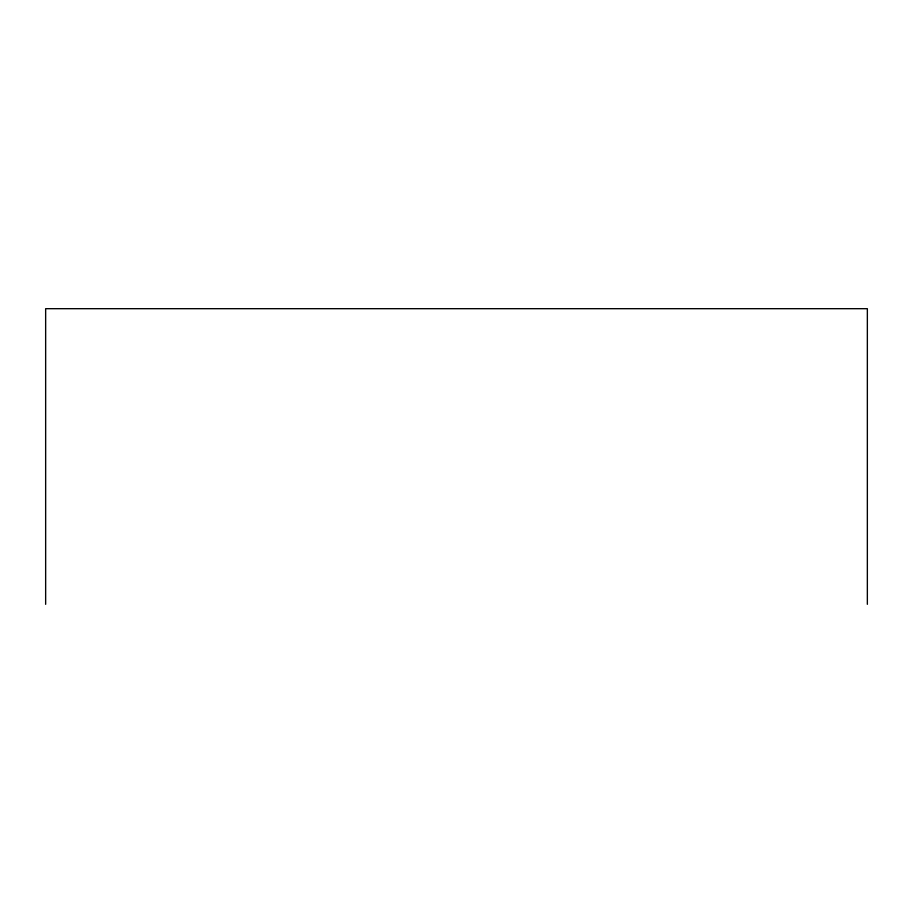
<?xml version="1.0" encoding="UTF-8"?>
<svg xmlns="http://www.w3.org/2000/svg" width="913" height="913" viewBox="0 0 913 913"><rect width="100%" height="100%" fill="white"/><g stroke="black" fill="none" stroke-linecap="round" stroke-linejoin="round"><path stroke-width="1.37" d="M867.35 604.315L867.35 308.685L45.65 308.685L45.65 604.315"/></g></svg>
